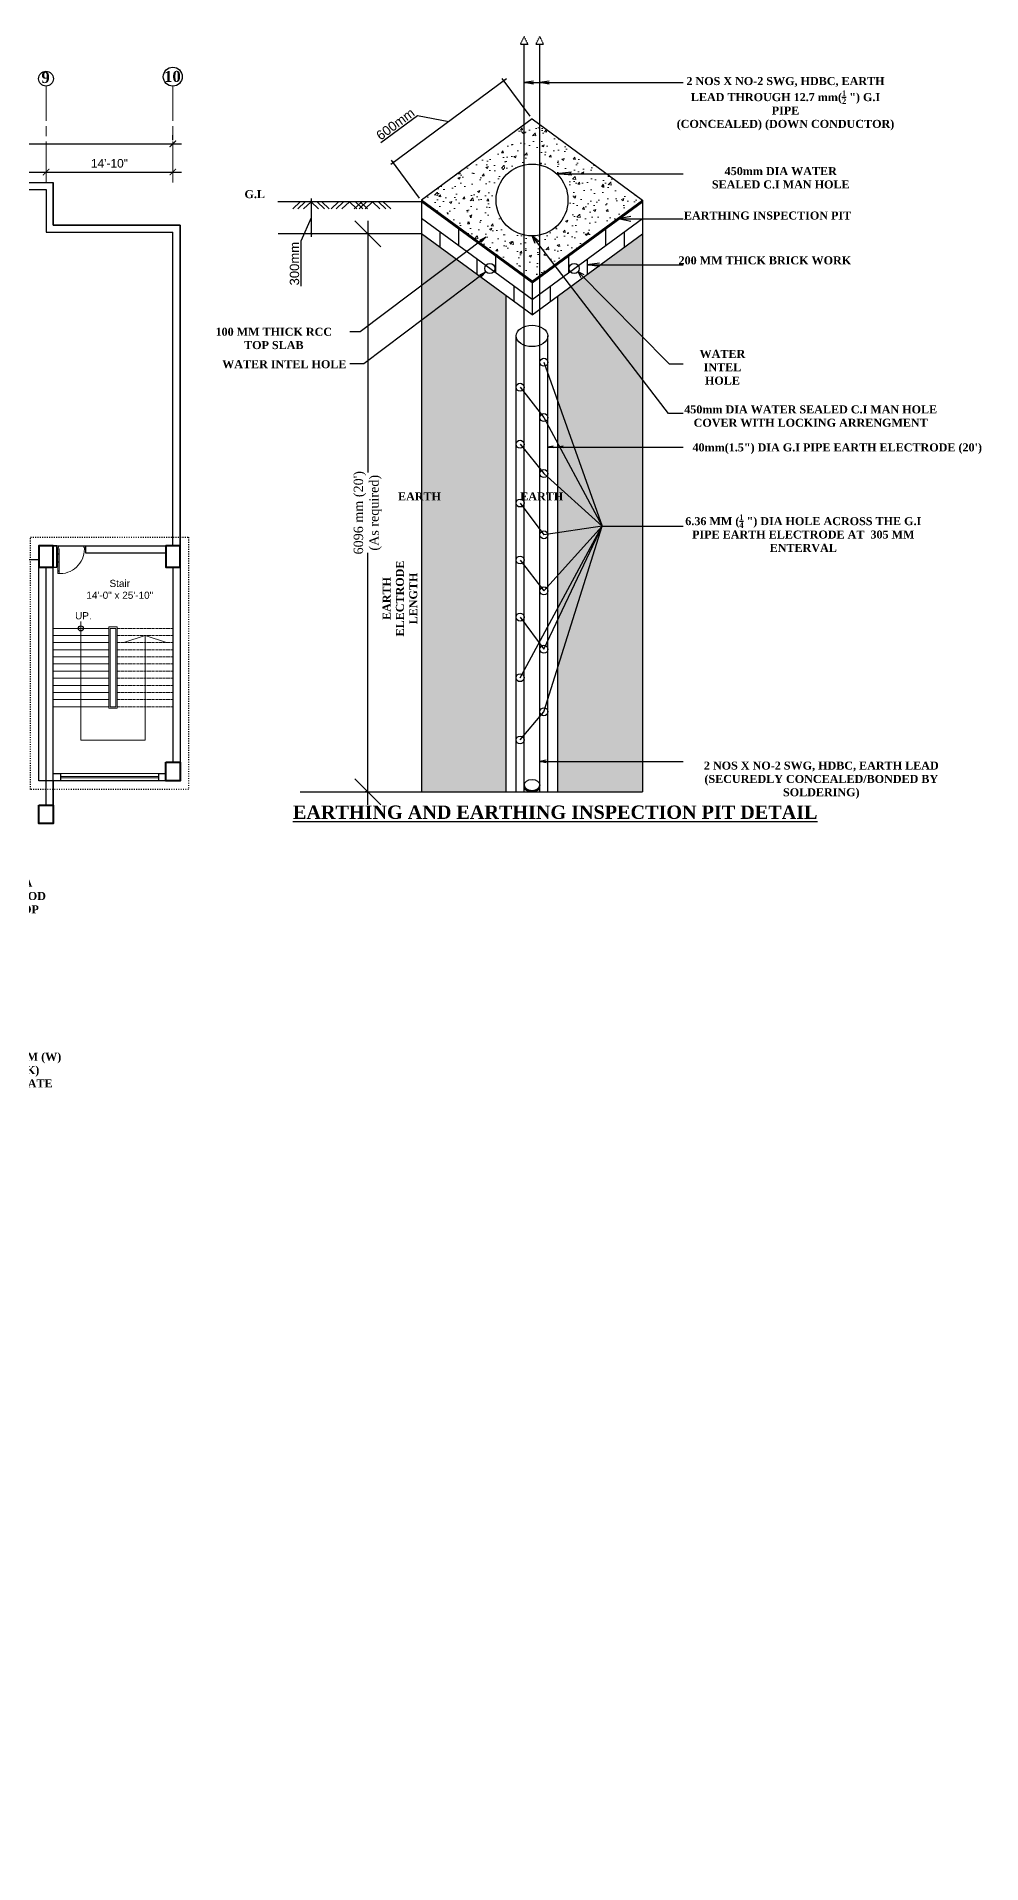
# Model space of a CAD drawing. Header units: inches. Extents: x -12 to 20935469, y -1604 to 24729220.
# Drawn here: x 20845664 to 20849298, y 24643129 to 24650160 of the extents above; entities that cross this region are included whole.
import ezdxf

# ---------------------------------------------------------------- set-up
doc = ezdxf.new("R2010")
doc.units = ezdxf.units.IN
doc.header["$LTSCALE"] = 0.03
doc.header["$MEASUREMENT"] = 0
doc.header["$PDMODE"] = 32
doc.header["$PDSIZE"] = 15
for name, pattern in [('ACAD_ISO03W100', [30, 12, -18]), ('ACAD_ISO08W100', [36, 24, -3, 6, -3]), ('DASHED2', [0.375, 0.25, -0.125]), ('DOT', [0.25, 0, -0.25])]:
    doc.linetypes.add(name, pattern=pattern)
for name, color, linetype, lineweight in [('column', 1, 'Continuous', 40), ('Dim Line', 252, 'Continuous', 13), ('Door', 7, 'Continuous', 18), ('Gas', 21, 'Continuous', 5), ('Grid Line', 252, 'Continuous', 18), ('HAS-1', 8, 'Continuous', 5), ('Main Wall', 7, 'Continuous', 30), ('RAIL', 23, 'Continuous', 13), ('STAIR', 46, 'Continuous', 15), ('wind.', 150, 'Continuous', 20)]:
    doc.layers.add(name, color=color, linetype=linetype, lineweight=lineweight)
for name, color, linetype in [('DIM TEXT 2025', 7, 'Continuous'), ('TEXT', 7, 'Continuous'), ('w', 188, 'DOT')]:
    doc.layers.add(name, color=color, linetype=linetype)
doc.styles.add('2', font='swisscl.ttf')
doc.styles.add('RomanS', font='arial.ttf', dxfattribs={"height": 12})
doc.styles.get("Standard").update_dxf_attribs({"font": 'timesbd.ttf'})
doc.dimstyles.new('Aec_Arch_I', dxfattribs={"dimscale": 96, "dimtxt": 12, "dimasz": 0.09375, "dimexe": 0.125, "dimexo": 0.125, "dimgap": 0.0625, "dimtad": 1, "dimdec": 0, "dimzin": 3, "dimdsep": 46, "dimlunit": 4, "dimtxsty": 'RomanS', "dimblk1": 'ARCHTICK', "dimblk2": 'ARCHTICK', "dimsah": 1, "dimcen": 0.09375, "dimdle": 0.125, "dimadec": 0, "dimazin": 0, "dimtfac": 0.75, "dimtdec": 0, "dimtmove": 2, "dimatfit": 3, "dimldrblk": 'ARCHTICK', "dimfxl": 1, "dimfrac": 1, "dimtolj": 1, "dimtzin": 0, "dimarcsym": 0})
doc.dimstyles.new('arch grid', dxfattribs={"dimtxt": 250, "dimasz": 100, "dimexe": 10, "dimexo": 10, "dimgap": 0.09, "dimtad": 0, "dimdec": 0, "dimzin": 0, "dimdsep": 46, "dimtxsty": 'Standard', "dimblk": 'DOT', "dimcen": 50, "dimdle": 50, "dimclrd": 256, "dimclre": 256, "dimadec": 0, "dimazin": 0, "dimtfac": 1, "dimtdec": 0, "dimtofl": 0, "dimtmove": 0, "dimatfit": 3, "dimldrblk": 'DOT', "dimfxl": 200, "dimfxlon": 1, "dimtolj": 1, "dimtzin": 0, "dimlwd": -1, "dimlwe": -1, "dimarcsym": 1})
pattern_1 = [(50, (21530588.734, 22846693.654), (92.0190457, -8.0506234), [9.6219316, -105.8412478]), (355, (21530588.73, 22846693.65), (-17.8007446, 96.5005503), [7.6975453, -84.672998]), (100.4514445, (21530596.4, 22846692.98), (74.218301, 88.449926), [8.1773836, -89.9512194]), (46.1842, (21530588.73, 22846719.31), (136.918975, -21.2348693), [14.432897, -158.761872]), (96.6356355, (21530600.14, 22846717.54), (119.910044, 124.972034), [12.266082, -134.926905]), (351.184164, (21530588.73, 22846719.31), (119.910044, 124.972034), [11.546318, -127.009497]), (21, (21530601.56, 22846712.9), (76.578651, -51.6529524), [9.6219316, -105.8412478]), (326, (21530601.56, 22846712.9), (31.215513, 93.0312553), [7.6975453, -84.672998]), (71.451445, (21530607.945, 22846708.59), (107.7941633, 41.3783026), [8.1773833, -89.9512194]), (37.5, (21530588.734, 22846693.654), (1.5600173, 42.7077586), [0, -83.6466588, 0, -85.9559224, 0, -84.9937293]), (7.5, (21530588.734, 22846693.654), (33.749828, 50.6000336), [0, -49.007705, 0, -81.7222725, 0, -32.3938364]), (327.5, (21530560.125, 22846693.654), (68.485373, -2.8936191), [0, -32.0731054, 0, -100.0680888, 0, -132.7826563]), (317.5, (21530547.296, 22846693.654), (74.8183659, 12.8427106), [0, -41.695037, 0, -66.4554744, 0, -94.2949298])]

# ---------------------------------------------------------------- blocks, each defined once
blk = doc.blocks.new('Door_45')
at = {"layer": 'Door'}
for p, q in [((1.5, 5), (1.5, 44)), ((1.5, 40), (2.2, 40)), ((2.2, 40), (2.2, 39.5)), ((2.2, 39.5), (2.7, 39.5)), ((2.7, 39.5), (2.7, 40)), ((2.7, 40), (3.5, 40)), ((3.5, 44), (3.5, 5)), ((0, 0), (0, 5)), ((0, 5), (1.5, 5)), ((1.5, 25.8), (2.2, 25.8)), ((1.5, 12.6), (2.2, 12.6)), ((3.5, 5), (1.5, 5)), ((1.5, 5), (1.5, 3)), ((1.5, 3), (2.5, 3)), ((2.2, 25.8), (2.2, 25.3)), ((2.2, 25.3), (2.7, 25.3)), ((2.2, 12.6), (2.2, 13.1)), ((2.2, 13.1), (2.7, 13.1)), ((2.5, 3), (2.5, 0)), ((2.7, 25.8), (3.5, 25.8)), ((2.7, 25.3), (2.7, 25.8)), ((2.7, 13.1), (2.7, 12.6)), ((2.7, 12.6), (3.5, 12.6)), ((42.5, 3), (42.5, 0)), ((43.5, 3), (42.5, 3)), ((45, 5), (43.5, 5)), ((43.5, 5), (43.5, 3)), ((45, 0), (45, 5)), ((2.5, 0), (0, 0)), ((42.5, 0), (45, 0))]:
    blk.add_line(p, q, dxfattribs=at)
blk.add_arc((4.7, 5.3), 38.8, 359.6233, 94.6685, dxfattribs=at)
blk = doc.blocks.new('_ArchTick')
at = {"color": 0, "linetype": 'ByBlock', "lineweight": 35, "const_width": 0.15}
blk.add_lwpolyline([(-0.5, -0.5), (0.5, 0.5)], dxfattribs=at)
blk = doc.blocks.new('*D343')
at = {"layer": 'Defpoints', "color": 0, "transparency": 16777216}
for p in [(20821669.8, 24639400.9), (20821969.8, 24639400.9), (20821969.8, 24639400.9)]:
    blk.add_point(p, dxfattribs=at)
at = {"layer": 'Dim Line', "color": 0, "lineweight": -2, "transparency": 16777216}
blk.add_line((20821657.8, 24639400.9), (20821981.8, 24639400.9), dxfattribs=at)
at = {"layer": 'Dim Line', "color": 0, "lineweight": -2, "transparency": 16777216, "xscale": 9, "yscale": 9, "zscale": 9, "rotation": 180}
blk.add_blockref('_ArchTick', (20821669.8, 24639400.9), dxfattribs=at)
at = {"layer": 'Dim Line', "color": 0, "lineweight": -2, "transparency": 16777216, "xscale": 9, "yscale": 9, "zscale": 9}
blk.add_blockref('_ArchTick', (20821969.8, 24639400.9), dxfattribs=at)
at = {"layer": 'Dim Line', "color": 0, "transparency": 16777216, "insert": (20821819.8, 24639413.1), "char_height": 12, "attachment_point": 5, "style": 'RomanS'}
blk.add_mtext('\\A1;25\'-0"', dxfattribs=at)
blk = doc.blocks.new('*D344')
at = {"layer": 'Defpoints', "color": 0, "transparency": 16777216}
for p in [(20821969.8, 24639400.9), (20822147.7, 24639400.9), (20822147.7, 24639400.9)]:
    blk.add_point(p, dxfattribs=at)
at = {"layer": 'Dim Line', "color": 0, "lineweight": -2, "transparency": 16777216}
for p, q in [((20821957.8, 24639400.9), (20822159.7, 24639400.9)), ((20822147.7, 24639388.9), (20822147.7, 24639388.9))]:
    blk.add_line(p, q, dxfattribs=at)
at = {"layer": 'Dim Line', "color": 0, "lineweight": -2, "transparency": 16777216, "xscale": 9, "yscale": 9, "zscale": 9, "rotation": 180}
blk.add_blockref('_ArchTick', (20821969.8, 24639400.9), dxfattribs=at)
at = {"layer": 'Dim Line', "color": 0, "lineweight": -2, "transparency": 16777216, "xscale": 9, "yscale": 9, "zscale": 9}
blk.add_blockref('_ArchTick', (20822147.7, 24639400.9), dxfattribs=at)
at = {"layer": 'Dim Line', "color": 0, "transparency": 16777216, "insert": (20822058.7, 24639413.1), "char_height": 12, "attachment_point": 5, "style": 'RomanS'}
blk.add_mtext('\\A1;14\'-10"', dxfattribs=at)
blk = doc.blocks.new('*D329')
at = {"layer": 'Defpoints', "color": 0, "transparency": 16777216}
for p in [(20820144.3, 24639433.5), (20822147.7, 24639440.6), (20822147.7, 24639433.5)]:
    blk.add_point(p, dxfattribs=at)
at = {"layer": 'Dim Line', "color": 0, "lineweight": -2, "transparency": 16777216}
for p, q in [((20820144.3, 24639445.5), (20820144.3, 24639452.6)), ((20822147.7, 24639445.5), (20822147.7, 24639452.6)), ((20820132.3, 24639440.6), (20822159.7, 24639440.6))]:
    blk.add_line(p, q, dxfattribs=at)
at = {"layer": 'Dim Line', "color": 0, "lineweight": -2, "transparency": 16777216, "xscale": 9, "yscale": 9, "zscale": 9, "rotation": 180}
blk.add_blockref('_ArchTick', (20820144.3, 24639440.6), dxfattribs=at)
at = {"layer": 'Dim Line', "color": 0, "lineweight": -2, "transparency": 16777216, "xscale": 9, "yscale": 9, "zscale": 9}
blk.add_blockref('_ArchTick', (20822147.7, 24639440.6), dxfattribs=at)
at = {"layer": 'Dim Line', "color": 0, "transparency": 16777216, "insert": (20821146, 24639452.7), "char_height": 12, "attachment_point": 5, "style": 'RomanS'}
blk.add_mtext('\\A1;166\'-11"', dxfattribs=at)
blk = doc.blocks.new('_Oblique')
at = {"color": 0, "linetype": 'ByBlock', "lineweight": -2}
blk.add_line((-0.5, -0.5), (0.5, 0.5), dxfattribs=at)
blk = doc.blocks.new('*D363')
at = {"ltscale": 50, "transparency": 16777216}
for p, q in [((3479.4, 24649524.1), (3469.2, 24649524.1)), ((3479.2, 24649574.1), (3479.2, 24649400.8)), ((3479.4, 24649400.8), (3469.2, 24649400.8)), ((3479.2, 24649400.8), (3479.2, 8350.7))]:
    blk.add_line(p, q, dxfattribs=at)
at = {"layer": 'Defpoints', "color": 0, "ltscale": 50, "transparency": 16777216}
for p in [(20846678.2, 24649524.1), (3479.2, 24649400.8), (20846678.2, 24649400.8)]:
    blk.add_point(p, dxfattribs=at)
at = {"ltscale": 50, "transparency": 16777216, "xscale": 100, "yscale": 100, "zscale": 100}
for p, rotation in [((3479.2, 24649524.1), 90), ((3479.2, 24649400.8), 270)]:
    blk.add_blockref('_Oblique', p, dxfattribs=dict(at, rotation=rotation))
at = {"color": 0, "ltscale": 50, "transparency": 16777216, "insert": (3479.2, 3397.6), "char_height": 250, "attachment_point": 5, "rotation": 90}
blk.add_mtext('\\A1;{\\H8.57143x;300mm}', dxfattribs=at)
blk = doc.blocks.new('_Dot')
at = {"color": 0, "linetype": 'ByBlock', "lineweight": -2}
blk.add_line((-0.5, 0), (-1, 0), dxfattribs=at)
at = {"color": 0, "linetype": 'ByBlock', "const_width": 0.5}
blk.add_lwpolyline([(-0.25, 0, 1), (0.25, 0, 1)], format="xyb", close=True, dxfattribs=at)
blk = doc.blocks.new('*D364')
at = {"layer": 'Defpoints', "color": 0, "ltscale": 50, "transparency": 16777216}
for p in [(20847022.9, 24649400.8), (20846937.5, 24647253.2), (20847022.9, 24647253.2)]:
    blk.add_point(p, dxfattribs=at)
at = {"layer": 'TEXT', "ltscale": 50, "transparency": 16777216}
for p, q in [((20846937.7, 24649400.8), (20846927.5, 24649400.8)), ((20846937.5, 24649450.8), (20846937.5, 24648481.7)), ((20846937.5, 24647203.2), (20846937.5, 24648172.3)), ((20846937.7, 24647253.2), (20846927.5, 24647253.2))]:
    blk.add_line(p, q, dxfattribs=at)
at = {"layer": 'TEXT', "ltscale": 50, "transparency": 16777216, "xscale": 100, "yscale": 100, "zscale": 100}
for p, rotation in [((20846937.5, 24649400.8), 90), ((20846937.5, 24647253.2), 270)]:
    blk.add_blockref('_Oblique', p, dxfattribs=dict(at, rotation=rotation))
at = {"layer": 'TEXT', "color": 0, "ltscale": 50, "transparency": 16777216, "insert": (20846937.5, 24648327), "char_height": 250, "width": 353.061, "attachment_point": 5, "rotation": 90}
blk.add_mtext("\\A1;{\\fTimes New Roman|b0|i0|c0|p18;\\H0.144x;6096 mm (20')\\P(As required)}", dxfattribs=at)
blk = doc.blocks.new('*D365')
at = {"layer": 'Defpoints', "color": 0, "transparency": 16777216}
for p in [(20847144.4, 24649524.1), (20846719.7, 24649400.8), (20847144.4, 24649400.8)]:
    blk.add_point(p, dxfattribs=at)
at = {"layer": 'DIM TEXT 2025', "color": 0, "lineweight": -2, "transparency": 16777216}
for p, q in [((20847132.4, 24649524.1), (20846707.7, 24649524.1)), ((20846719.7, 24649536.1), (20846719.7, 24649388.8)), ((20846719.7, 24649462.4), (20846680.3, 24649372.8)), ((20847132.4, 24649400.8), (20846707.7, 24649400.8)), ((20846680.3, 24649372.8), (20846680.3, 24649198.5))]:
    blk.add_line(p, q, dxfattribs=at)
at = {"layer": 'DIM TEXT 2025', "color": 0, "lineweight": -2, "transparency": 16777216, "xscale": 9, "yscale": 9, "zscale": 9}
for p, rotation in [((20846719.7, 24649524.1), 90), ((20846719.7, 24649400.8), 270)]:
    blk.add_blockref('_ArchTick', p, dxfattribs=dict(at, rotation=rotation))
at = {"layer": 'DIM TEXT 2025', "color": 0, "transparency": 16777216, "insert": (20846655.9, 24649285.6), "char_height": 12, "attachment_point": 5, "rotation": 90, "style": 'RomanS'}
blk.add_mtext('\\A1;{\\H3x;300mm}', dxfattribs=at)
blk = doc.blocks.new('*D366')
at = {"layer": 'Defpoints', "color": 0, "ltscale": 50, "transparency": 16777216}
for p in [(20847569.5, 24649843.1), (20847036.3, 24649674.6), (20847144.4, 24649528.6)]:
    blk.add_point(p, dxfattribs=at)
at = {"layer": 'TEXT', "color": 0, "lineweight": -2, "ltscale": 50, "transparency": 16777216}
for p, q in [((20847471.1, 24649996.3), (20847026.7, 24649667.4)), ((20847562.4, 24649852.7), (20847454.3, 24649998.8)), ((20847128.7, 24649855), (20846988.3, 24649751.2)), ((20847248.9, 24649831.8), (20847128.7, 24649855)), ((20847137.3, 24649538.2), (20847029.2, 24649684.2))]:
    blk.add_line(p, q, dxfattribs=at)
at = {"layer": 'TEXT', "color": 0, "lineweight": -2, "ltscale": 50, "transparency": 16777216, "xscale": 9, "yscale": 9, "zscale": 9}
for p, rotation in [((20847461.4, 24649989.1), 36.49926610341932), ((20847036.3, 24649674.6), 216.4992661034193)]:
    blk.add_blockref('_ArchTick', p, dxfattribs=dict(at, rotation=rotation))
at = {"layer": 'TEXT', "color": 0, "ltscale": 50, "transparency": 16777216, "insert": (20847044, 24649822.7), "char_height": 12, "attachment_point": 5, "rotation": 36.49927, "style": 'RomanS'}
blk.add_mtext('\\A1;{\\H3x;600mm}', dxfattribs=at)
blk = doc.blocks.new('GRID')
at = {"layer": 'Grid Line', "color": 252, "linetype": 'ACAD_ISO08W100', "lineweight": 9, "ltscale": 80, "true_color": 0x939598}
for p, q in [((20821969.8, 24639386.3), (20821969.8, 24639521.5)), ((20822147.7, 24639386.3), (20822147.7, 24639521.5))]:
    blk.add_line(p, q, dxfattribs=at)
at = {"layer": 'TEXT'}
for centre, radius in [((20821969.6, 24639532), 10.4), ((20822147.6, 24639534.8), 13.3)]:
    blk.add_circle(centre, radius, dxfattribs=at)
at = {"layer": 'TEXT', "char_height": 15.44, "width": 227.458, "attachment_point": 8, "rotation": 0}
for s, insert in [('\\A1;9', (20821969.1, 24639525.7)), ('\\A1;10', (20822147.1, 24639527.2))]:
    blk.add_mtext(s, dxfattribs=dict(at, insert=insert))
at = {"layer": 'Dim Line'}
for base, p1, p2, picture, middle in [((20822147.7, 24639440.6), (20820144.3, 24639433.5), (20822147.7, 24639433.5), '*D329', (20821146, 24639452.7)), ((20821969.8, 24639400.9), (20821669.8, 24639400.9), (20821969.8, 24639400.9), '*D343', (20821819.8, 24639413.1)), ((20822147.7, 24639400.9), (20821969.8, 24639400.9), (20822147.7, 24639400.9), '*D344', (20822058.7, 24639413.1))]:
    dim = blk.add_linear_dim(base=base, p1=p1, p2=p2, dimstyle='Aec_Arch_I', dxfattribs=at)
    dim.commit()
    dim.dimension.update_dxf_attribs({"geometry": picture, "text_midpoint": middle})

msp = doc.modelspace()

# ---------------------------------------------------------------- hatches: boundary and pattern name
at = {"layer": 'HAS-1', "ltscale": 50}
h = msp.add_hatch(dxfattribs=at)
h.set_pattern_fill('AR-CONC', color=256, scale=12.829242)
h.set_pattern_definition(pattern_1)
h.paths.add_polyline_path([(20847569.5, 24649843.1), (20847144.4, 24649530.6), (20847569.5, 24649218.1), (20847994.6, 24649530.6)])
h.paths.add_polyline_path([(20847707.7, 24649530.6, -1), (20847431.2, 24649530.6, -1)], flags=16)
h = msp.add_hatch(dxfattribs=at)
h.set_pattern_fill('AR-CONC', color=256, scale=12.829242)
h.set_pattern_definition(pattern_1)
h.paths.add_polyline_path([(20847144.4, 24649400.8), (20847470.2, 24649161.3), (20847470.2, 24647253.2), (20847144.4, 24647253.2)])
h = msp.add_hatch(dxfattribs=at)
h.set_pattern_fill('AR-CONC', color=256, scale=12.829242)
h.set_pattern_definition(pattern_1)
h.paths.add_polyline_path([(20847994.6, 24649400.8), (20847668.8, 24649161.3), (20847668.8, 24647253.2), (20847994.6, 24647253.2)])

# ---------------------------------------------------------------- linework, layer by layer
at = {"ltscale": 50}
for p, q in [((20847524.9, 24650130.3), (20847554.3, 24650130.3)), ((20847539.6, 24647253.2), (20847539.6, 24650130.3)), ((20847584.7, 24650130.3), (20847614, 24650130.3)), ((20847599.4, 24647253.2), (20847599.4, 24650130.3)), ((20847575.3, 24649987.6), (20847539.6, 24649982.3)), ((20847539.6, 24649982.3), (20848150.8, 24649982.3)), ((20847575.3, 24649977), (20847539.6, 24649982.3)), ((20847635.1, 24649987.6), (20847599.4, 24649982.3)), ((20847635.1, 24649977), (20847599.4, 24649982.3)), ((20847569.5, 24649843.1), (20847144.4, 24649530.6)), ((20847569.5, 24649843.1), (20847994.6, 24649530.6)), ((20847722, 24649637.3), (20847664.2, 24649631.3)), ((20847664.2, 24649631.3), (20848150.8, 24649631.3)), ((20847722.2, 24649625.9), (20847664.2, 24649631.3)), ((20847144.4, 24649524.1), (20846592, 24649524.1)), ((20846678.2, 24649524.1), (20846649.6, 24649497.1)), ((20846696.8, 24649524.1), (20846668.2, 24649497.1)), ((20846719.6, 24649524.1), (20846691.1, 24649497.1)), ((20846719.6, 24649524.1), (20846748.2, 24649497.1)), ((20846742.5, 24649524.1), (20846771, 24649497.1)), ((20846761.1, 24649524.1), (20846789.6, 24649497.1)), ((20846825.6, 24649524.1), (20846797, 24649497.1)), ((20846844.2, 24649524.1), (20846815.6, 24649497.1)), ((20846867, 24649524.1), (20846838.5, 24649497.1)), ((20846867, 24649524.1), (20846895.6, 24649497.1)), ((20846914.5, 24649524.1), (20846885.9, 24649497.1)), ((20846889.9, 24649524.1), (20846918.4, 24649497.1)), ((20846933.1, 24649524.1), (20846904.5, 24649497.1)), ((20846908.5, 24649524.1), (20846937, 24649497.1)), ((20846956, 24649524.1), (20846927.4, 24649497.1)), ((20846956, 24649524.1), (20846984.5, 24649497.1)), ((20846978.8, 24649524.1), (20847007.4, 24649497.1)), ((20846997.4, 24649524.1), (20847026, 24649497.1)), ((20847569.5, 24649218.1), (20847144.4, 24649530.6)), ((20847144.4, 24649530.6), (20847144.4, 24647253.2)), ((20847569.5, 24649216), (20847144.4, 24649528.6)), ((20847569.5, 24649213.8), (20847144.4, 24649526.3)), ((20847569.5, 24649211.6), (20847144.4, 24649524.1)), ((20847569.5, 24649218.1), (20847994.6, 24649530.6)), ((20847569.5, 24649216), (20847994.6, 24649528.6)), ((20847569.5, 24649213.8), (20847994.6, 24649526.3)), ((20847569.5, 24649211.6), (20847994.6, 24649524.1)), ((20847994.6, 24649530.6), (20847994.6, 24647253.2)), ((20847569.5, 24649147.3), (20847144.4, 24649459.8)), ((20847569.5, 24649147.3), (20847994.6, 24649459.8)), ((20847949.8, 24649467), (20847901.1, 24649457.6)), ((20847901.1, 24649457.6), (20848150.8, 24649457.6)), ((20847949.8, 24649448.2), (20847901.1, 24649457.6)), ((20847144.4, 24649400.8), (20846592.8, 24649400.8)), ((20847392.3, 24649387.6), (20846909.1, 24649023.9)), ((20847569.5, 24649088.2), (20847144.4, 24649400.8)), ((20847214.6, 24649408.2), (20847214.6, 24649349.1)), ((20847286.7, 24649419.5), (20847286.7, 24649355.2)), ((20847369.3, 24649375.6), (20847392.3, 24649387.6)), ((20847374.4, 24649368.9), (20847392.3, 24649387.6)), ((20847569.5, 24649088.2), (20847994.6, 24649400.8)), ((20848095.1, 24648708.8), (20847569.5, 24649392.3)), ((20847582.1, 24649363), (20847569.5, 24649392.3)), ((20847594.6, 24649372.6), (20847569.5, 24649392.3)), ((20847852.2, 24649419.5), (20847852.2, 24649355.2)), ((20847924.4, 24649408.2), (20847924.4, 24649349.1)), ((20847429.1, 24649314.8), (20847429.1, 24649250.5)), ((20847709.9, 24649314.8), (20847709.9, 24649250.5)), ((20847392.3, 24649254), (20846922.3, 24648900.1)), ((20847357, 24649303.6), (20847357, 24649244.5)), ((20847369.3, 24649242), (20847392.3, 24649254)), ((20847374.4, 24649235.3), (20847392.3, 24649254)), ((20847746.7, 24649254), (20848096.9, 24648900.1)), ((20847769.7, 24649242), (20847746.7, 24649254)), ((20847758.5, 24649230.9), (20847746.7, 24649254)), ((20847782, 24649303.6), (20847782, 24649244.5)), ((20847829.4, 24649287.8), (20847782, 24649281.2)), ((20847782, 24649281.2), (20848150.8, 24649281.2)), ((20847829.4, 24649274.6), (20847782, 24649281.2)), ((20847499.3, 24649198.9), (20847499.3, 24649139.8)), ((20847569.5, 24649218.1), (20847569.5, 24649088.2)), ((20847639.7, 24649198.9), (20847639.7, 24649139.8)), ((20847470.2, 24647253.2), (20847470.2, 24649161.3)), ((20847668.8, 24647253.2), (20847668.8, 24649161.3)), ((20846909.1, 24649023.9), (20846868.4, 24649023.9)), ((20847508.5, 24647253.2), (20847508.5, 24649007.5)), ((20847630.5, 24647253.2), (20847630.5, 24649007.5)), ((20846922.3, 24648900.1), (20846868.4, 24648900.1)), ((20847615.2, 24648906.1), (20847839.4, 24648275.4)), ((20848096.9, 24648900.1), (20848150.8, 24648900.1)), ((20847523.7, 24648809.9), (20847615.2, 24648693.4)), ((20847615.2, 24648693.4), (20847839.4, 24648275.4)), ((20848150.8, 24648708.8), (20848095.1, 24648708.8)), ((20847523.7, 24648590.6), (20847615.2, 24648477.7)), ((20847650.5, 24648583.2), (20847630.5, 24648579.9)), ((20847630.5, 24648579.9), (20848150.8, 24648579.9)), ((20847650.5, 24648576.6), (20847630.5, 24648579.9)), ((20847688.7, 24648583.2), (20847668.8, 24648579.9)), ((20847688.7, 24648576.6), (20847668.8, 24648579.9)), ((20847615.2, 24648477.7), (20847839.4, 24648275.4)), ((20847523.7, 24648364.5), (20847615.2, 24648242.1)), ((20847523.7, 24647692.3), (20847838.7, 24648273.9)), ((20847839.4, 24648275.4), (20847615.2, 24648242.1)), ((20847615.2, 24648026.3), (20847839.4, 24648275.4)), ((20847615.2, 24647801.6), (20847839.4, 24648275.4)), ((20847615.2, 24647561.3), (20847839.4, 24648275.4)), ((20847615.2, 24648026.3), (20847839.8, 24648275.1)), ((20847839.4, 24648275.4), (20848150.8, 24648275.4)), ((20847523.7, 24648145.2), (20847615.2, 24648026.3)), ((20847523.7, 24647925.3), (20847615.2, 24647801.6)), ((20847523.7, 24647452.5), (20847615.2, 24647561.3)), ((20847624.2, 24647374.5), (20847599.4, 24647369.4)), ((20847599.4, 24647369.4), (20848150.8, 24647369.4)), ((20847624.2, 24647364.2), (20847599.4, 24647369.4)), ((20846678, 24647253.2), (20847994.6, 24647253.2)), ((20847569.5, 24647258.5), (20847569.5, 24647253.2))]:
    msp.add_line(p, q, dxfattribs=at)
msp.add_lwpolyline([(20844009.2, 24649598.2), (20845727.9, 24649598.2), (20845727.9, 24649433.6), (20846215.8, 24649433.6), (20846215.8, 24647295.3), (20845727.9, 24647295.8), (20845727.9, 24647130.9), (20845673, 24647130.9), (20845673, 24647202.2), (20845700.5, 24647202.2), (20845700.5, 24648118), (20845673, 24648118), (20845673, 24648145.4), (20843734.9, 24648145.4)])
at = {"linetype": 'ACAD_ISO03W100', "ltscale": 10}
msp.add_lwpolyline([(20846248.7, 24647262.4), (20845640.1, 24647262.4), (20845640.1, 24648233.1), (20846248.7, 24648233.1)], close=True, dxfattribs=at)
msp.add_lwpolyline([(20845673, 24648200.2), (20846215.8, 24648200.2), (20846215.8, 24647295.3), (20845673, 24647295.3)], close=True)
at = {"ltscale": 50}
for centre, radius in [((20847569.5, 24649530.6), 138.3), ((20847407.1, 24649266.7), 19.5), ((20847731.9, 24649266.7), 19.5), ((20847615.2, 24648906.1), 15.3), ((20847523.7, 24648809.9), 15.3), ((20847615.2, 24648693.4), 15.3), ((20847523.7, 24648590.6), 15.3), ((20847615.2, 24648477.7), 15.3), ((20847523.7, 24648364.5), 15.3), ((20847615.2, 24648242.1), 15.3), ((20847523.7, 24648145.2), 15.3), ((20847615.2, 24648026.3), 15.3), ((20847523.7, 24647925.3), 15.3), ((20847615.2, 24647801.6), 15.3), ((20847523.7, 24647692.3), 15.3), ((20847615.2, 24647561.3), 15.3), ((20847523.7, 24647452.5), 15.3)]:
    msp.add_circle(centre, radius, dxfattribs=at)
msp.add_circle((20845834.4, 24647882.1), 9.88)
for centre, major_axis, ratio in [((20847569.5, 24649007.5), (-61, 0), 0.67371), ((20847569.5, 24647278.9), (-29.9, 0), 0.716317)]:
    msp.add_ellipse(centre, major_axis=major_axis, ratio=ratio, dxfattribs=at)
for centre in [(20847569.5, 24647279.9), (20847569.5, 24647278.9), (20847569.5, 24647277.9), (20847569.5, 24647277), (20847569.5, 24647276.1), (20847569.5, 24647276.1), (20847569.5, 24647274.6)]:
    msp.add_ellipse(centre, major_axis=(-29.9, 0), ratio=0.716317, start_param=0, end_param=3.141593, dxfattribs=at)
at = {"layer": 'column', "lineweight": 40, "ltscale": 20}
for points in [[(20845727.9, 24648200.2), (20845673, 24648200.2), (20845673, 24648118), (20845727.9, 24648118)], [(20846215.8, 24648200.2), (20846161, 24648200.2), (20846161, 24648118), (20846215.8, 24648118)], [(20846161, 24647366.6), (20846215.8, 24647366.6), (20846215.8, 24647295.3), (20846161, 24647295.3)], [(20845673, 24647202.2), (20845727.9, 24647202.2), (20845727.9, 24647130.9), (20845673, 24647130.9)]]:
    msp.add_lwpolyline(points, close=True, dxfattribs=at)
at = {"layer": 'Gas', "color": 0, "lineweight": 5}
for points in [[(20845941.3, 24647887.6), (20845974.2, 24647887.6), (20845974.2, 24647575.1), (20845941.3, 24647575.1)], [(20845946.8, 24647882.1), (20845968.7, 24647882.1), (20845968.7, 24647580.6), (20845946.8, 24647580.6)]]:
    msp.add_lwpolyline(points, close=True, dxfattribs=at)
at = {"layer": 'Main Wall', "lineweight": 30}
for p, q in [((20844009.2, 24649598.2), (20845727.9, 24649598.2)), ((20845727.9, 24649433.6), (20845727.9, 24649598.2)), ((20846215.8, 24649433.6), (20845727.9, 24649433.6)), ((20846188.4, 24648200.2), (20846188.4, 24649406.2)), ((20846215.8, 24648200.2), (20846215.8, 24649433.6)), ((20845700.5, 24648200.1), (20845727.9, 24648200.1)), ((20845741.6, 24648200.2), (20845727.9, 24648200.2)), ((20845741.6, 24648118), (20845741.6, 24648200.2)), ((20845851.3, 24648200.2), (20846161, 24648200.2)), ((20845851.3, 24648200.1), (20845851.3, 24648172.7)), ((20845700.5, 24647202.2), (20845700.5, 24648118)), ((20845727.9, 24647202.2), (20845727.9, 24648118)), ((20845727.9, 24648118), (20845741.6, 24648118)), ((20845851.3, 24648172.7), (20846161, 24648172.7)), ((20846188.4, 24648117.9), (20846188.4, 24647366.6)), ((20846215.8, 24648117.9), (20846215.8, 24647366.6)), ((20845755.3, 24647323.2), (20845755.3, 24647295.8))]:
    msp.add_line(p, q, dxfattribs=at)
for points in [[(20844036.6, 24649420.4), (20844036.6, 24649570.7), (20845700.5, 24649570.7), (20845700.5, 24649406.2), (20846188.4, 24649406.2)], [(20845755.3, 24647295.8), (20845727.9, 24647295.8), (20845727.9, 24647323.2), (20845755.3, 24647323.2)], [(20846160.9, 24647295.8), (20846133.5, 24647295.8), (20846133.5, 24647323.2), (20846160.9, 24647323.2)]]:
    msp.add_lwpolyline(points, dxfattribs=at)
at = {"layer": 'RAIL', "lineweight": 9}
for p, q in [((20845834.4, 24647908.8), (20845834.4, 24647451.7)), ((20845998.9, 24647827.3), (20846081.1, 24647854.7)), ((20846081.1, 24647451.7), (20846081.1, 24647854.7)), ((20846081.1, 24647854.7), (20846163.4, 24647827.3)), ((20845727.4, 24647827.3), (20845941.3, 24647827.3)), ((20845834.4, 24647451.7), (20846081.1, 24647451.7))]:
    msp.add_line(p, q, dxfattribs=at)
at = {"layer": 'STAIR', "color": 32, "lineweight": 5}
for p, q in [((20845941.3, 24647882.1), (20845727.4, 24647882.1)), ((20845941.3, 24647854.7), (20845727.4, 24647854.7)), ((20845891.9, 24647827.3), (20845727.4, 24647827.3)), ((20845941.3, 24647799.9), (20845727.4, 24647799.9)), ((20845941.3, 24647772.5), (20845727.4, 24647772.5)), ((20845941.3, 24647745.1), (20845727.4, 24647745.1)), ((20845941.3, 24647717.6), (20845727.4, 24647717.6)), ((20845941.3, 24647690.2), (20845727.4, 24647690.2)), ((20845941.3, 24647662.8), (20845727.4, 24647662.8)), ((20845941.3, 24647635.4), (20845727.4, 24647635.4)), ((20845941.3, 24647608), (20845727.4, 24647608)), ((20845941.3, 24647580.6), (20845727.4, 24647580.6))]:
    msp.add_line(p, q, dxfattribs=at)
at = {"layer": 'STAIR', "color": 32, "linetype": 'DASHED2', "lineweight": 5, "ltscale": 500}
for p, q in [((20846188, 24647882.1), (20845974.2, 24647882.1)), ((20846188, 24647854.7), (20845974.2, 24647854.7)), ((20846188, 24647827.3), (20845974.2, 24647827.3)), ((20846188, 24647799.9), (20845974.2, 24647799.9)), ((20846188, 24647772.5), (20845974.2, 24647772.5)), ((20846188, 24647745.1), (20845974.2, 24647745.1)), ((20846188, 24647717.6), (20845974.2, 24647717.6)), ((20846188, 24647690.2), (20845974.2, 24647690.2)), ((20846188, 24647662.8), (20845974.2, 24647662.8)), ((20846188, 24647635.4), (20845974.2, 24647635.4)), ((20846188, 24647608), (20845974.2, 24647608)), ((20846188, 24647580.6), (20845974.2, 24647580.6))]:
    msp.add_line(p, q, dxfattribs=at)
at = {"layer": 'w'}
for p, q in [((20847524.9, 24650130.3), (20847539.6, 24650159.7)), ((20847554.3, 24650130.3), (20847539.6, 24650159.7)), ((20847584.7, 24650130.3), (20847599.4, 24650159.7)), ((20847614, 24650130.3), (20847599.4, 24650159.7))]:
    msp.add_line(p, q, dxfattribs=at)
at = {"layer": 'wind.', "lineweight": 5}
for p, q in [((20846133.5, 24647323.2), (20845755.3, 24647323.2)), ((20846133.5, 24647312.2), (20845755.3, 24647312.2)), ((20846133.5, 24647306.7), (20845755.3, 24647306.7)), ((20846133.5, 24647295.8), (20845755.3, 24647295.8))]:
    msp.add_line(p, q, dxfattribs=at)

# ---------------------------------------------------------------- block references
at = {"xscale": 2.741766316531942, "yscale": 2.741766316531942, "zscale": 2.741766316531942}
msp.add_blockref('GRID', (-36243275.2, -42905841.4), dxfattribs=at)
at = {"layer": 'Door', "color": 250, "ltscale": 20, "xscale": -2.437125614659595, "yscale": 2.437125614659595, "zscale": 2.437125614659595, "rotation": 180}
msp.add_blockref('Door_45', (20845741.6, 24648200.1), dxfattribs=at)

# ---------------------------------------------------------------- texts
at = {"ltscale": 50, "insert": (20846319.2, 24649039), "char_height": 30.79, "attachment_point": 1}
msp.add_mtext_dynamic_manual_height_columns('\\pxqc;100 MM THICK RCC TOP SLAB', width=514.148, gutter_width=0.057, heights=[0], dxfattribs=at)
at = {"layer": 'TEXT', "ltscale": 50}
for s, width, insert, char_height, attachment_point in [('\\A1;\\pxqc;2 NOS X NO-2 SWG, HDBC, EARTH LEAD THROUGH 12.7 mm({\\H0.7x;\\S1/2;} ") G.I PIPE \\P(CONCEALED) (DOWN CONDUCTOR)', 826.706, (20848131.2, 24650003.7), 30.79, 1), ('\\A1;\\pxqc;450mm DIA WATER SEALED C.I MAN HOLE', 608.157, (20848222.2, 24649657.3), 30.79, 1), ('\\pxqc;G.L', 128.936, (20846438.4, 24649568.5), 30.79, 1), ('\\pxqc;EARTHING INSPECTION PIT', 1110.645, (20847920.2, 24649486.3), 30.79, 1), ('\\pxqc;200 MM THICK BRICK WORK', 823.227, (20848053.6, 24649313.7), 30.79, 1), ('\\pxqc;WATER INTEL HOLE', 557.171, (20846338.1, 24648914.2), 30.79, 1), ('\\pxqc;WATER INTEL HOLE', 128.936, (20848366.4, 24648953.8), 30.79, 3), ('\\A1;\\pxqc;450mm DIA WATER SEALED C.I MAN HOLE\\PCOVER WITH LOCKING ARRENGMENT', 1137.775, (20848072.6, 24648740.2), 30.79, 1), ('\\A1;\\pxqc;40mm(1.5") DIA G.I PIPE EARTH ELECTRODE (20\')', 1288.458, (20848099.4, 24648593.9), 30.79, 1), ('\\pxqc;EARTH', 128.936, (20847072.3, 24648405.4), 30.79, 1), ('\\pxqc;EARTH', 128.936, (20847542.5, 24648405.4), 30.79, 1), ('\\A1;\\pxqc;6.36 MM ({\\H0.7x;\\S1/4;} ") DIA HOLE ACROSS THE G.I PIPE EARTH ELECTRODE AT  305 MM ENTERVAL', 981.467, (20848122.2, 24648320.6), 30.7902, 1), ('\\A1;\\pxqc,t37;2 NOS X NO-2 SWG, HDBC, EARTH LEAD  \\P\\ptz;(SECUREDLY CONCEALED/BONDED BY SOLDERING)', 1062.931, (20848150.8, 24647369.4), 30.79, 1), ('\\pxqc;{\\LEARTHING AND EARTHING INSPECTION PIT DETAIL}', 2520, (20846398.8, 24647200.3), 51.317, 1), ('\\pxqc;25.4MM (1") DIA SOLID COPPER ROD WITH SHARP TOP END', 491.519, (20845222.6, 24646918.8), 30.79, 1), ('\\pxqc;150 MM (L) X 150 MM (W) X 6.6 MM (THICK)  COPPER BASE PLATE', 583.129, (20845188.3, 24646248.9), 30.79, 1)]:
    msp.add_mtext_dynamic_manual_height_columns(s, width=width, gutter_width=0.057, heights=[0], dxfattribs=dict(at, insert=insert, char_height=char_height, attachment_point=attachment_point))
at = {"layer": 'TEXT', "ltscale": 50, "insert": (20846994.5, 24647906.6), "char_height": 30.79, "attachment_point": 1, "rotation": 90}
msp.add_mtext_dynamic_manual_height_columns('\\pxqc;EARTH ELECTRODE LENGTH', width=180.927, gutter_width=0.057, heights=[0], dxfattribs=at)
at = {"layer": 'TEXT', "color": 30, "lineweight": 5, "ltscale": 20, "char_height": 27.418, "attachment_point": 2, "style": '2'}
for s, width, gutter_width, insert in [('\\pxsm1;{\\fArial|b0|i0|c0|p34;\\C0;Stair\\P14\'-0" x 25\'-10"  }', 314.773, 0.773, (20845983.7, 24648068.9)), ('{\\fArial|b0|i0|c0|p34;\\C0;UP.}', 287.227, 1.37, (20845843.8, 24647944.5))]:
    msp.add_mtext_dynamic_manual_height_columns(s, width=width, gutter_width=gutter_width, heights=[0], dxfattribs=dict(at, insert=insert))

# ---------------------------------------------------------------- dimensions: what is measured, and where the dimension line sits
at = {"ltscale": 50}
dim = msp.add_linear_dim(base=(3479.2, 24649400.8), p1=(20846678.2, 24649524.1), p2=(20846678.2, 24649400.8), angle=90, text='{\\H8.57143x;300mm}', dimstyle='arch grid', override={"dimblk1": 'Oblique', "dimblk2": 'Oblique', "dimsah": 1, "dimfxl": 0.18}, dxfattribs=at)
dim.commit()
dim.dimension.update_dxf_attribs({"geometry": '*D363', "text_midpoint": (3479.2, 3397.6), "dimtype": 160})
at = {"layer": 'DIM TEXT 2025'}
dim = msp.add_linear_dim(base=(20846719.7, 24649400.8), p1=(20847144.4, 24649524.1), p2=(20847144.4, 24649400.8), angle=90, text='{\\H3x;300mm}', dimstyle='Aec_Arch_I', override={"dimtmove": 1}, dxfattribs=at)
dim.commit()
dim.dimension.update_dxf_attribs({"geometry": '*D365', "text_midpoint": (20846680.3, 24649366.8), "dimtype": 160})
at = {"layer": 'TEXT', "ltscale": 50}
dim = msp.add_linear_dim(base=(20847036.3, 24649674.6), p1=(20847569.5, 24649843.1), p2=(20847144.4, 24649528.6), angle=216.49927, text='{\\H3x;600mm}', dimstyle='Aec_Arch_I', override={"dimtxt": 120, "dimtmove": 1}, dxfattribs=at)
dim.commit()
dim.dimension.update_dxf_attribs({"geometry": '*D366', "text_midpoint": (20847123.8, 24649851.4), "dimtype": 161})
dim = msp.add_linear_dim(base=(20846937.5, 24647253.2), p1=(20847022.9, 24649400.8), p2=(20847022.9, 24647253.2), angle=90, text="{\\fTimes New Roman|b0|i0|c0|p18;\\H0.144x;6096 mm (20')\\P(As required)}", dimstyle='arch grid', override={"dimblk1": 'Oblique', "dimblk2": 'Oblique', "dimsah": 1, "dimfxl": 0.18}, dxfattribs=at)
dim.commit()
dim.dimension.update_dxf_attribs({"geometry": '*D364', "text_midpoint": (20846937.5, 24648327)})

doc.saveas('drawing.dxf')
